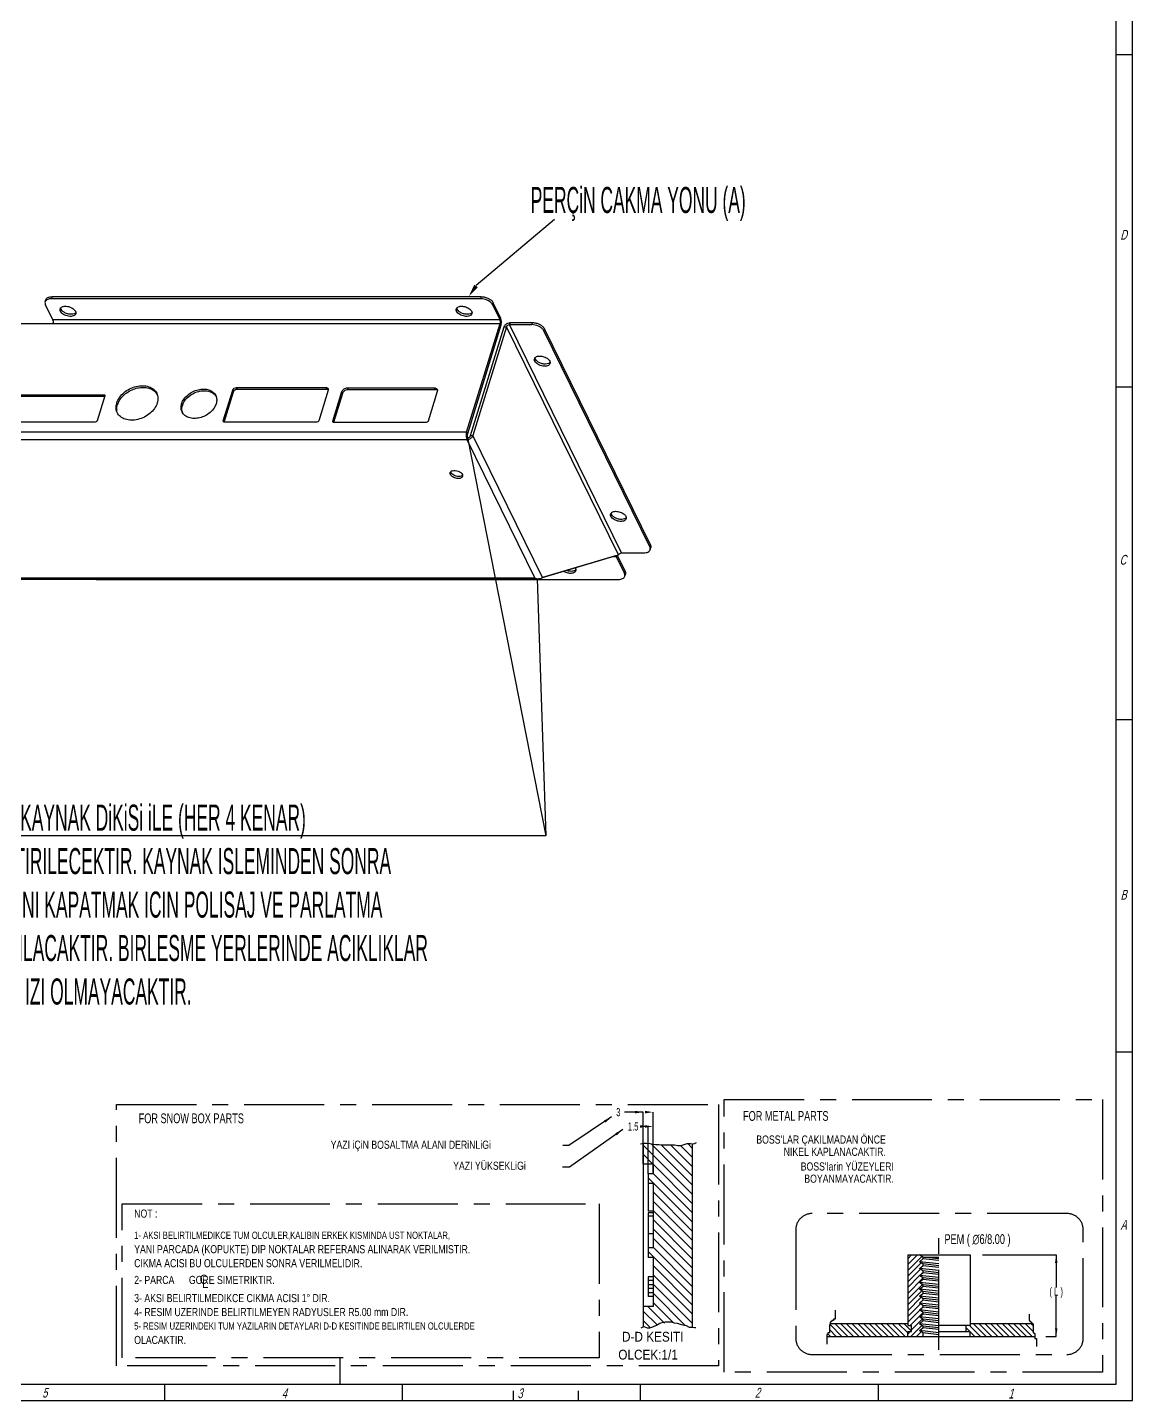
# Model space of a CAD drawing. Header units: millimetres. Extents: x 0 to 1155, y 0 to 831.
# Drawn here: x 815.9 to 1155, y 0 to 421.3 of the extents above; entities that cross this region are included whole.
import ezdxf

# ---------------------------------------------------------------- set-up
doc = ezdxf.new("R2010")
doc.units = ezdxf.units.MM
doc.header["$LTSCALE"] = 65.395
doc.linetypes.add('CENTER', pattern=[0.6, 0.375, -0.075, 0.075, -0.075])
doc.layers.get('0').update_dxf_attribs({"linetype": 'CONTINUOUS'})
doc.layers.add('DEFAULT_1', color=7, linetype='CENTER')
doc.styles.get("Standard").update_dxf_attribs({"font": 'txt', "width": 0.5})
doc.styles.add('TEXTSTYLE_2', font='txt', dxfattribs={"width": 0.7})
doc.styles.add('TEXTSTYLE_3', font='txt', dxfattribs={"width": 0.8})
doc.styles.add('TEXTSTYLE_5', font='txt', dxfattribs={"width": 0.9})
doc.dimstyles.new('DIMSTYLE_1', dxfattribs={"dimtxt": 2.5, "dimasz": 2.5, "dimexe": 0.8, "dimexo": 0.8, "dimgap": 0, "dimtad": 1, "dimdsep": 46, "dimtxsty": 'TEXTSTYLE_2', "dimblk": '_FILLED', "dimblk1": '_FILLED', "dimblk2": '_FILLED', "dimcen": 0.09, "dimadec": 0, "dimazin": 0, "dimtfac": 1, "dimtofl": 0, "dimtmove": 0, "dimatfit": 3, "dimldrblk": '_FILLED', "dimfxl": 0, "dimtolj": 1, "dimarcsym": 0})
doc.dimstyles.get("Standard").update_dxf_attribs({"dimtxt": 2.1, "dimasz": 2.5, "dimexe": 0.8, "dimexo": 0.8, "dimtad": 1, "dimdec": 3, "dimdsep": 46, "dimtxsty": 'Standard', "dimblk": '_FILLED', "dimblk1": '_FILLED', "dimblk2": '_FILLED', "dimcen": 0.09, "dimadec": 0, "dimazin": 0, "dimtol": 1, "dimtp": 0.001, "dimtm": 0.001, "dimtfac": 1, "dimtdec": 3, "dimtofl": 0, "dimtmove": 0, "dimatfit": 3, "dimldrblk": '_FILLED', "dimfxl": 0, "dimtolj": 1, "dimarcsym": 0})

# ---------------------------------------------------------------- blocks, each defined once
blk = doc.blocks.new('_FILLED')
at = {"color": 0, "linetype": 'ByBlock'}
blk.add_solid([(0, 0), (-1, 0.16), (-1, -0.16)], dxfattribs=at)
blk = doc.blocks.new('*D1')
at = {"color": 3, "linetype": 'Continuous'}
for p, q in [((1108.94, 44.69), (1131.58, 44.69)), ((1131.58, 44.69), (1131.58, 34.69)), ((1131.58, 19.69), (1131.58, 32.19)), ((1128.43, 19.69), (1131.58, 19.69))]:
    blk.add_line(p, q, dxfattribs=at)
at = {"color": 3, "linetype": 'Continuous', "xscale": 2.5, "yscale": 2.5, "zscale": 2.5}
for p, rotation in [((1131.58, 44.69), 90), ((1131.58, 19.69), 270)]:
    blk.add_blockref('_FILLED', p, dxfattribs=dict(at, rotation=rotation))
at = {"color": 3, "linetype": 'Continuous', "insert": (1131.58, 34.69), "char_height": 2.5, "width": 8.75, "attachment_point": 2, "line_spacing_factor": 0.9, "style": 'TEXTSTYLE_2'}
blk.add_mtext('( L )', dxfattribs=at)
blk = doc.blocks.new('*D2')
at = {"color": 4, "linetype": 'Continuous'}
for p, q in [((1006.34, 84.1), (1004.64, 84.1)), ((1006.34, 69.55), (1006.34, 84.1)), ((1007.84, 69.67), (1007.84, 84.1))]:
    blk.add_line(p, q, dxfattribs=at)
at = {"color": 4, "linetype": 'Continuous', "xscale": 2.5, "yscale": 2.5, "zscale": 2.5}
for p in [(1006.34, 84.1), (1007.84, 84.1)]:
    blk.add_blockref('_FILLED', p, dxfattribs=at)
at = {"color": 4, "linetype": 'Continuous', "insert": (1003.39, 85.35), "char_height": 2.5, "width": 5.25, "attachment_point": 3, "line_spacing_factor": 0.9, "style": 'TEXTSTYLE_2'}
blk.add_mtext('1.5', dxfattribs=at)
blk = doc.blocks.new('*D3')
at = {"color": 3, "linetype": 'Continuous'}
for p, q in [((1004.843113, 88.492084), (999.083757, 88.492084)), ((1004.843113, 72.667189), (1004.843113, 88.492084)), ((1007.841765, 72.667189), (1007.841765, 88.492084))]:
    blk.add_line(p, q, dxfattribs=at)
at = {"color": 3, "linetype": 'Continuous', "xscale": 2.5, "yscale": 2.5, "zscale": 2.5}
for p in [(1004.843113, 88.492084), (1007.841765, 88.492084)]:
    blk.add_blockref('_FILLED', p, dxfattribs=at)
at = {"color": 3, "linetype": 'Continuous', "insert": (997.833757, 89.742084), "char_height": 2.5, "width": 1.75, "attachment_point": 3, "line_spacing_factor": 0.9, "style": 'TEXTSTYLE_2'}
blk.add_mtext('3', dxfattribs=at)

msp = doc.modelspace()

# ---------------------------------------------------------------- linework, layer by layer
at = {"color": 7, "linetype": 'Continuous'}
for p, q in [((1155, 0), (1155, 831)), ((1150, 5), (1150, 826)), ((1150, 413), (1155, 413)), ((821.296, 337.096), (821.49, 337.723)), ((823.247, 338.076), (823.441, 338.702)), ((954.959, 338.076), (823.247, 338.076)), ((955.152, 338.702), (823.441, 338.702)), ((954.959, 338.076), (955.152, 338.702)), ((823.656, 331.611), (821.399, 336.211)), ((826.19, 334.848), (825.996, 334.222)), ((947.77, 334.848), (947.576, 334.222)), ((958.637, 336.211), (958.831, 336.837)), ((960.894, 331.611), (958.637, 336.211)), ((961.088, 332.237), (958.831, 336.837)), ((795.154, 330.487), (960.945, 330.487)), ((960.894, 331.611), (823.656, 331.611)), ((950.622, 297.083), (960.945, 330.487)), ((961.189, 329.99), (950.866, 296.585)), ((951.847, 296.088), (962.17, 329.492)), ((962.907, 329.492), (952.584, 296.088)), ((961.088, 332.237), (960.894, 331.611)), ((961.189, 329.99), (960.945, 330.487)), ((962.17, 329.492), (962.907, 329.492)), ((997.268, 259.472), (962.907, 329.492)), ((964.031, 330.746), (963.837, 330.119)), ((963.837, 330.119), (970.653, 330.119)), ((998.198, 260.098), (963.837, 330.119)), ((964.031, 330.746), (970.847, 330.746)), ((970.653, 330.119), (970.847, 330.746)), ((974.331, 328.254), (974.525, 328.881)), ((1007.056, 262.59), (974.525, 328.881)), ((1006.862, 261.963), (974.331, 328.254)), ((971.732, 319.557), (971.538, 318.93)), ((804.011, 308.635), (839.288, 308.636)), ((804.255, 308.138), (839.532, 308.139)), ((839.628, 308.244), (837.268, 300.607)), ((839.532, 308.139), (839.288, 308.636)), ((875.971, 300.608), (878.888, 310.047)), ((876.253, 300.234), (879.132, 309.55)), ((879.132, 309.55), (878.888, 310.047)), ((880.051, 310.83), (907.508, 310.831)), ((880.295, 310.333), (880.051, 310.83)), ((880.295, 310.333), (907.752, 310.333)), ((908.187, 310.047), (905.27, 300.608)), ((907.752, 310.333), (907.508, 310.831)), ((909.57, 300.53), (912.366, 309.577)), ((909.852, 300.156), (912.61, 309.08)), ((912.61, 309.08), (912.366, 309.577)), ((914.111, 310.752), (940.637, 310.753)), ((914.355, 310.255), (914.111, 310.752)), ((914.355, 310.255), (940.881, 310.256)), ((941.656, 309.578), (938.86, 300.531)), ((940.881, 310.256), (940.637, 310.753)), ((1150, 311), (1155, 311)), ((843.512, 305.593), (843.268, 306.09)), ((863.427, 305.359), (863.183, 305.856)), ((836.686, 300.215), (801.409, 300.215)), ((876.149, 300.244), (875.971, 300.608)), ((904.688, 300.217), (876.31, 300.216)), ((909.749, 300.167), (909.57, 300.53)), ((938.279, 300.139), (909.91, 300.138)), ((950.622, 297.083), (784.831, 297.083)), ((950.866, 296.585), (950.622, 297.083)), ((950.916, 295.461), (950.723, 294.835)), ((951.847, 296.088), (952.584, 296.088)), ((973.937, 252.575), (952.584, 296.088)), ((784.932, 294.835), (950.723, 294.835)), ((950.723, 294.835), (971.588, 252.317)), ((945.847, 284.77), (945.654, 284.143)), ((995.112, 271.914), (994.918, 271.287)), ((1006.862, 261.963), (1007.056, 262.59)), ((1006.965, 261.077), (1007.159, 261.704)), ((973.937, 252.575), (997.268, 259.472)), ((996.306, 259.151), (973.947, 252.542)), ((995.737, 258.983), (996.535, 258.983)), ((996.306, 259.151), (996.341, 259.156)), ((996.627, 259.282), (996.535, 258.983)), ((996.535, 258.983), (999.078, 253.8)), ((996.856, 259.35), (999.272, 254.427)), ((998.198, 260.098), (1005.014, 260.098)), ((999.078, 253.8), (999.272, 254.427)), ((999.181, 252.915), (999.375, 253.541)), ((971.588, 252.317), (805.797, 252.317)), ((971.975, 251.97), (806.184, 251.97)), ((836.966, 251.936), (997.23, 251.936)), ((971.975, 251.97), (972.046, 251.98)), ((972.036, 252.201), (972.046, 251.98)), ((972.661, 252.162), (972.046, 251.98)), ((1150, 209), (1155, 209)), ((1150, 107), (1155, 107)), ((1003.987, 78.738), (1004.916, 78.99)), ((1004.842, 78.813), (1004.842, 22.473)), ((1019.842, 63.325), (1004.908, 78.259)), ((1004.916, 78.99), (1005.846, 78.99)), ((1005.846, 78.99), (1006.95, 78.912)), ((1006.95, 78.912), (1007.802, 78.661)), ((1019.842, 66.154), (1007.275, 78.721)), ((1007.802, 78.661), (1008.731, 78.583)), ((1008.731, 78.583), (1009.661, 78.583)), ((1009.661, 78.583), (1010.59, 78.486)), ((1019.842, 68.982), (1010.321, 78.503)), ((1010.59, 78.486), (1013.553, 78.486)), ((1019.842, 71.811), (1013.282, 78.37)), ((1013.553, 78.486), (1014.405, 78.409)), ((1014.405, 78.409), (1015.431, 78.235)), ((1015.431, 78.235), (1016.438, 78.235)), ((1019.842, 74.639), (1016.238, 78.243)), ((1016.438, 78.235), (1017.368, 78.583)), ((1017.368, 78.583), (1018.297, 78.835)), ((1018.297, 78.835), (1019.324, 78.835)), ((1019.842, 77.468), (1018.481, 78.828)), ((1019.324, 78.835), (1020.253, 78.738)), ((1019.842, 78.813), (1019.842, 22.473)), ((1020.253, 78.738), (1021.105, 79.087)), ((1021.105, 79.087), (1021.105, 79.164)), ((1007.842, 72.551), (1004.842, 72.551)), ((1004.96, 72.551), (1004.843, 72.667)), ((1007.788, 72.551), (1004.875, 75.463)), ((1007.842, 72.551), (1007.842, 69.551)), ((1019.842, 60.497), (1007.842, 72.497)), ((1007.842, 69.551), (1006.342, 69.551)), ((1006.342, 69.551), (1006.342, 58.107)), ((1019.842, 54.84), (1006.342, 68.34)), ((1019.842, 57.669), (1007.842, 69.669)), ((1007.842, 66.551), (1006.342, 66.551)), ((1007.842, 66.551), (1007.842, 46.863)), ((1019.842, 52.012), (1007.842, 64.012)), ((1019.842, 49.183), (1007.842, 61.183)), ((1007.842, 58.107), (1006.342, 58.107)), ((1007.842, 57.558), (1006.342, 57.558)), ((1006.342, 57.558), (1006.342, 43.863)), ((1007.842, 56.603), (1006.342, 56.603)), ((1019.842, 46.355), (1007.842, 58.355)), ((1019.842, 43.526), (1007.842, 55.526)), ((1007.842, 51.2), (1006.342, 51.2)), ((1019.842, 40.698), (1007.842, 52.698)), ((1007.842, 46.863), (1006.342, 46.863)), ((1019.842, 37.87), (1007.842, 49.87)), ((1019.842, 35.041), (1007.842, 47.041)), ((1019.842, 32.213), (1006.342, 45.713)), ((1007.842, 43.863), (1006.342, 43.863)), ((1007.842, 43.863), (1007.842, 28.863)), ((1085.995, 44.687), (1105.195, 44.687)), ((1085.995, 44.687), (1085.995, 23.021)), ((1087.199, 44.687), (1085.995, 43.484)), ((1088.966, 44.687), (1085.995, 41.716)), ((1090.289, 44.242), (1085.995, 39.948)), ((1090.083, 42.269), (1085.995, 38.181)), ((1089.595, 42.605), (1090.627, 43.448)), ((1095.595, 41.971), (1089.595, 42.605)), ((1090.627, 41.895), (1089.595, 42.605)), ((1090.627, 44.01), (1089.643, 44.687)), ((1090.627, 44.01), (1095.595, 44.01)), ((1095.595, 43.448), (1090.627, 44.01)), ((1090.627, 44.01), (1090.627, 43.448)), ((1095.595, 42.924), (1090.627, 43.448)), ((1105.195, 44.687), (1105.195, 23.021)), ((1007.842, 37.932), (1006.342, 37.932)), ((1006.342, 37.932), (1006.342, 31.932)), ((1019.842, 29.384), (1007.842, 41.384)), ((1019.842, 26.556), (1007.842, 38.556)), ((1089.878, 40.295), (1085.995, 36.413)), ((1089.672, 38.322), (1085.995, 34.645)), ((1089.595, 40.49), (1090.627, 41.333)), ((1095.595, 39.856), (1089.595, 40.49)), ((1090.627, 39.78), (1089.595, 40.49)), ((1089.595, 38.375), (1090.627, 39.218)), ((1095.595, 37.741), (1089.595, 38.375)), ((1090.627, 37.665), (1089.595, 38.375)), ((1090.627, 39.277), (1090.308, 38.958)), ((1095.595, 41.333), (1090.627, 41.895)), ((1090.627, 41.895), (1090.627, 41.333)), ((1095.595, 40.809), (1090.627, 41.333)), ((1095.595, 39.218), (1090.627, 39.78)), ((1090.627, 39.78), (1090.627, 39.218)), ((1095.595, 38.694), (1090.627, 39.218)), ((1007.842, 36.807), (1006.342, 36.807)), ((1007.842, 35.495), (1006.342, 35.495)), ((1007.842, 34.37), (1006.342, 34.37)), ((1019.842, 23.727), (1007.842, 35.727)), ((1090.627, 37.509), (1085.995, 32.877)), ((1090.514, 35.628), (1085.995, 31.11)), ((1089.595, 36.26), (1090.627, 37.104)), ((1095.595, 35.626), (1089.595, 36.26)), ((1090.627, 35.55), (1089.595, 36.26)), ((1089.595, 34.145), (1090.627, 34.989)), ((1095.595, 33.511), (1089.595, 34.145)), ((1090.627, 33.435), (1089.595, 34.145)), ((1095.595, 37.104), (1090.627, 37.665)), ((1090.627, 37.665), (1090.627, 37.104)), ((1095.595, 36.579), (1090.627, 37.104)), ((1095.595, 34.989), (1090.627, 35.55)), ((1090.627, 35.55), (1090.627, 34.989)), ((1095.595, 34.464), (1090.627, 34.989)), ((1007.842, 33.057), (1006.342, 33.057)), ((1007.842, 31.932), (1006.342, 31.932)), ((1017.676, 23.064), (1007.842, 32.899)), ((1013.881, 24.031), (1007.842, 30.071)), ((1090.308, 33.654), (1085.995, 29.342)), ((1090.102, 31.681), (1085.995, 27.574)), ((1089.897, 29.708), (1085.995, 25.806)), ((1089.595, 32.03), (1090.627, 32.874)), ((1095.595, 31.396), (1089.595, 32.03)), ((1090.627, 31.32), (1089.595, 32.03)), ((1089.595, 29.915), (1090.627, 30.759)), ((1095.595, 29.281), (1089.595, 29.915)), ((1090.627, 29.205), (1089.595, 29.915)), ((1095.595, 32.874), (1090.627, 33.435)), ((1090.627, 33.435), (1090.627, 32.874)), ((1095.595, 32.349), (1090.627, 32.874)), ((1095.595, 30.759), (1090.627, 31.32)), ((1090.627, 31.32), (1090.627, 30.759)), ((1095.595, 30.234), (1090.627, 30.759)), ((1007.842, 28.863), (1004.842, 28.863)), ((1009.076, 23.18), (1004.842, 27.414)), ((1011.386, 23.698), (1006.221, 28.863)), ((1089.691, 27.734), (1085.995, 24.038)), ((1090.627, 26.902), (1086.746, 23.021)), ((1089.595, 27.8), (1090.627, 28.644)), ((1095.595, 27.166), (1089.595, 27.8)), ((1090.627, 27.09), (1089.595, 27.8)), ((1089.595, 25.685), (1090.627, 26.529)), ((1095.595, 25.051), (1089.595, 25.685)), ((1090.627, 24.975), (1089.595, 25.685)), ((1090.627, 28.67), (1090.483, 28.526)), ((1095.595, 28.644), (1090.627, 29.205)), ((1090.627, 29.205), (1090.627, 28.644)), ((1095.595, 28.119), (1090.627, 28.644)), ((1095.595, 26.529), (1090.627, 27.09)), ((1090.627, 27.09), (1090.627, 26.529)), ((1095.595, 26.004), (1090.627, 26.529)), ((1004.161, 22.29), (1004.994, 22.716)), ((1006.883, 22.544), (1004.842, 24.585)), ((1004.994, 22.716), (1006.02, 22.29)), ((1006.02, 22.29), (1006.872, 22.29)), ((1006.872, 22.29), (1007.802, 22.619)), ((1007.802, 22.619), (1008.905, 23.142)), ((1008.905, 23.142), (1009.912, 23.723)), ((1009.912, 23.723), (1010.687, 23.994)), ((1010.687, 23.994), (1011.616, 24.149)), ((1011.616, 24.149), (1013.398, 24.149)), ((1013.398, 24.149), (1014.328, 23.819)), ((1014.328, 23.819), (1015.257, 23.723)), ((1015.257, 23.723), (1016.187, 23.471)), ((1016.187, 23.471), (1017.039, 23.219)), ((1017.039, 23.219), (1017.968, 23.045)), ((1017.968, 23.045), (1018.898, 22.541)), ((1018.898, 22.541), (1019.75, 22.464)), ((1019.75, 22.464), (1020.602, 22.367)), ((1020.602, 22.367), (1021.008, 22.367)), ((1064.056, 19.687), (1061.962, 21.782)), ((1062.21, 23.687), (1085.995, 23.687)), ((1065.824, 19.687), (1062.21, 23.302)), ((1067.592, 19.687), (1063.592, 23.687)), ((1069.36, 19.687), (1065.36, 23.687)), ((1071.127, 19.687), (1067.127, 23.687)), ((1072.895, 19.687), (1068.895, 23.687)), ((1074.663, 19.687), (1070.663, 23.687)), ((1076.431, 19.687), (1072.431, 23.687)), ((1078.198, 19.687), (1074.198, 23.687)), ((1079.966, 19.687), (1075.966, 23.687)), ((1081.734, 19.687), (1077.734, 23.687)), ((1083.502, 19.687), (1079.502, 23.687)), ((1085.269, 19.687), (1081.269, 23.687)), ((1085.995, 20.729), (1083.037, 23.687)), ((1087.215, 21.277), (1084.805, 23.687)), ((1085.995, 23.021), (1087.215, 23.021)), ((1085.995, 21.213), (1087.215, 21.213)), ((1085.995, 19.687), (1085.995, 21.213)), ((1086.705, 21.213), (1085.995, 20.503)), ((1090.327, 23.067), (1086.947, 19.687)), ((1090.532, 25.04), (1087.215, 21.723)), ((1087.215, 21.213), (1087.215, 23.021)), ((1090.121, 21.093), (1088.715, 19.687)), ((1089.595, 23.57), (1090.627, 24.414)), ((1095.595, 22.937), (1089.595, 23.57)), ((1090.627, 22.86), (1089.595, 23.57)), ((1089.595, 21.455), (1090.627, 22.299)), ((1095.595, 20.822), (1089.595, 21.455)), ((1090.627, 20.745), (1089.595, 21.455)), ((1095.595, 24.414), (1090.627, 24.975)), ((1090.627, 24.975), (1090.627, 24.414)), ((1095.595, 23.889), (1090.627, 24.414)), ((1095.595, 22.299), (1090.627, 22.86)), ((1090.627, 22.86), (1090.627, 22.299)), ((1095.595, 21.774), (1090.627, 22.299)), ((1105.195, 23.021), (1095.595, 23.021)), ((1095.595, 21.213), (1105.195, 21.213)), ((1103.975, 21.213), (1103.975, 23.021)), ((1103.975, 22.279), (1105.041, 21.213)), ((1105, 23.021), (1108.335, 19.687)), ((1105.195, 23.687), (1124.267, 23.687)), ((1105.195, 19.687), (1105.195, 21.213)), ((1106.103, 23.687), (1110.103, 19.687)), ((1107.87, 23.687), (1111.87, 19.687)), ((1109.638, 23.687), (1113.638, 19.687)), ((1111.406, 23.687), (1115.406, 19.687)), ((1113.174, 23.687), (1117.174, 19.687)), ((1114.941, 23.687), (1118.941, 19.687)), ((1116.709, 23.687), (1120.709, 19.687)), ((1118.477, 23.687), (1122.477, 19.687)), ((1120.245, 23.687), (1124.245, 19.687)), ((1122.012, 23.687), (1124.514, 21.185)), ((1123.78, 23.687), (1124.514, 22.953)), ((1061.219, 19.687), (1125.01, 19.687)), ((1062.288, 19.687), (1061.466, 20.509)), ((1090.627, 19.831), (1090.483, 19.687)), ((1095.595, 20.184), (1090.627, 20.745)), ((1090.627, 20.745), (1090.627, 19.687)), ((1105.195, 21.059), (1106.567, 19.687)), ((911.721, 12.961), (911.721, 5)), ((20, 5), (1150, 5)), ((858, 0), (858, 5)), ((931, 0), (931, 5)), ((1004, 0), (1004, 5)), ((1077, 0), (1077, 5)), ((0, 0), (1155, 0)), ((965, 0), (965, 3)), ((985, 0), (985, 3))]:
    msp.add_line(p, q, dxfattribs=at)
at = {"color": 1}
msp.add_line((977.625, 362.434), (953.531, 342.09), dxfattribs=at)
at = {"color": 1, "linetype": 'ByBlock', "lineweight": -2}
for p, q in [((950.916, 295.461), (975.001, 173.252)), ((972.301, 252.164), (975.001, 173.252)), ((974.641, 173.252), (783.308, 173.252)), ((975.001, 173.252), (974.641, 173.252))]:
    msp.add_line(p, q, dxfattribs=at)
at = {"color": 3, "linetype": 'Continuous'}
for p, q in [((1063.696, 27.725), (1063.696, 25.003)), ((1123.276, 26.488), (1123.276, 24.508)), ((1062.21, 23.271), (1061.962, 23.271)), ((1061.962, 23.271), (1061.962, 20.797)), ((1062.457, 24.014), (1062.21, 24.014)), ((1062.21, 24.014), (1062.21, 23.271)), ((1062.705, 24.261), (1062.457, 24.261)), ((1062.457, 24.261), (1062.457, 24.014)), ((1063.2, 24.508), (1062.705, 24.508)), ((1062.705, 24.508), (1062.705, 24.261)), ((1063.696, 25.003), (1063.2, 25.003)), ((1063.2, 25.003), (1063.2, 24.508)), ((1123.276, 24.508), (1123.523, 24.508)), ((1123.523, 24.508), (1123.523, 24.261)), ((1123.523, 24.261), (1123.771, 24.261)), ((1123.771, 24.261), (1123.771, 24.014)), ((1123.771, 24.014), (1124.019, 24.014)), ((1124.019, 24.014), (1124.019, 23.766)), ((1124.019, 23.766), (1124.267, 23.766)), ((1124.267, 23.766), (1124.267, 23.519)), ((1124.267, 23.519), (1124.514, 23.519)), ((1124.514, 23.519), (1124.514, 20.797)), ((1061.466, 20.302), (1061.219, 20.302)), ((1061.219, 20.302), (1061.219, 17.334)), ((1061.962, 20.797), (1061.466, 20.797)), ((1061.466, 20.797), (1061.466, 20.302)), ((1124.514, 20.797), (1124.762, 20.797)), ((1124.762, 20.797), (1124.762, 20.55)), ((1124.762, 20.55), (1125.01, 20.55)), ((1125.01, 20.55), (1125.01, 19.065)), ((1125.258, 19.56), (1125.01, 19.56)), ((1125.01, 19.065), (1125.505, 19.065)), ((1125.505, 19.065), (1125.505, 16.591))]:
    msp.add_line(p, q, dxfattribs=at)
at = {"color": 7, "linetype": 'Continuous'}
for centre, radius, start, end in [((826.695, 334.717), 0.821, 162.82811, 164.94654), ((826.709, 334.712), 0.836, 149.59348, 162.75658), ((829.951, 334.453), 0.999, 315.22751, 320.41381), ((829.902, 333.726), 0.822, 342.82838, 345.19378), ((948.275, 334.717), 0.821, 162.82811, 164.94654), ((948.289, 334.712), 0.836, 149.59348, 162.75658), ((951.531, 334.453), 0.999, 315.22751, 320.41381), ((951.482, 333.726), 0.822, 342.82838, 345.19378), ((822.999, 331.289), 0.732, 23.63002, 26.1096), ((972.237, 319.426), 0.821, 162.82811, 164.94654), ((972.251, 319.42), 0.836, 149.59348, 162.75658), ((975.493, 319.161), 0.999, 315.22751, 320.41381), ((975.445, 318.434), 0.822, 342.82838, 345.19378), ((839.533, 307.63), 0.509, 83.04892, 90.0461), ((852.56, 306.973), 3.601, 30.71483, 40.93432), ((907.69, 310.255), 0.527, 26.1741, 36.75253), ((847.724, 304.688), 4.671, 167.85056, 171.29627), ((847.988, 304.629), 4.941, 162.80173, 167.83525), ((848.582, 304.024), 5.307, 158.78913, 162.80063), ((848.962, 303.877), 5.715, 155.03074, 158.7927), ((866.954, 304.665), 3.954, 168.75388, 171.30254), ((867.181, 304.618), 4.185, 162.79172, 168.7212), ((866.33, 304.173), 3.081, 190.05814, 200.56251), ((867.774, 304.012), 4.552, 158.10339, 162.79079), ((868.097, 303.884), 4.898, 155.03772, 158.1235), ((876.221, 300.505), 0.266, 206.21949, 220.93074), ((909.82, 300.427), 0.266, 206.21949, 220.93074), ((946.213, 284.539), 0.658, 159.95412, 162.81486), ((995.617, 271.783), 0.821, 162.82811, 164.94654), ((995.631, 271.777), 0.836, 149.59348, 162.75658), ((998.873, 271.518), 0.999, 315.22751, 320.41381), ((998.824, 270.792), 0.822, 342.82838, 345.19378), ((1006.217, 261.995), 0.986, 342.82875, 345.19492), ((983.389, 255.586), 0.999, 315.22751, 320.41381), ((983.34, 254.859), 0.822, 342.82838, 345.19378), ((998.433, 253.832), 0.986, 342.82875, 345.19492), ((972.552, 255.089), 2.937, 260.43314, 269.75426)]:
    msp.add_arc(centre, radius, start, end, dxfattribs=at)
for points, knots in [([(821.296, 337.096), (821.254, 336.959), (821.231, 336.647), (821.329, 336.354), (821.399, 336.211)], [0, 0, 0, 0, 0.4742451, 1, 1, 1, 1]), ([(822.092, 337.872), (821.904, 337.795), (821.567, 337.598), (821.348, 337.265), (821.296, 337.096)], [0, 0, 0, 0, 0.5356994, 1, 1, 1, 1]), ([(821.49, 337.723), (821.536, 337.873), (821.716, 338.168), (822.169, 338.478), (822.764, 338.665), (823.206, 338.702), (823.441, 338.702)], [0, 0, 0, 0, 0.2022141, 0.4300105, 0.6962478, 1, 1, 1, 1]), ([(823.247, 338.076), (823.141, 338.076), (822.75, 338.06), (822.357, 337.982), (822.092, 337.872)], [0, 0, 0, 0, 0.2703604, 1, 1, 1, 1]), ([(958.451, 336.515), (958.277, 336.75), (957.814, 337.186), (956.672, 337.835), (955.643, 338.076), (954.959, 338.076)], [0, 0, 0, 0, 0.2232042, 0.4774586, 1, 1, 1, 1]), ([(955.152, 338.702), (955.531, 338.702), (956.3, 338.599), (957.368, 338.207), (958.257, 337.629), (958.697, 337.109), (958.831, 336.837)], [0, 0, 0, 0, 0.2647366, 0.5366441, 0.7885204, 1, 1, 1, 1]), ([(825.904, 334.468), (825.894, 334.507), (825.864, 334.659), (825.872, 334.82), (825.902, 334.931)], [0, 0, 0, 0, 0.2622051, 1, 1, 1, 1]), ([(830.687, 333.483), (830.64, 333.329), (830.425, 333.025), (829.896, 332.756), (829.221, 332.643), (828.187, 332.711), (826.992, 333.132), (826.194, 333.818), (825.996, 334.222)], [0, 0, 0, 0, 0.0882444, 0.1922082, 0.3170032, 0.4586842, 0.7539679, 1, 1, 1, 1]), ([(826.131, 335.32), (826.38, 335.571), (827.213, 335.85), (828.51, 335.72), (829.755, 335.204), (830.427, 334.576), (830.601, 334.222)], [0, 0, 0, 0, 0.2095892, 0.4819418, 0.7655423, 1, 1, 1, 1]), ([(830.217, 333.464), (829.943, 333.35), (829.293, 333.249), (828.296, 333.375), (827.329, 333.739), (826.763, 334.136), (826.538, 334.368)], [0, 0, 0, 0, 0.2243232, 0.4858091, 0.7551807, 1, 1, 1, 1]), ([(830.66, 333.749), (830.631, 333.72), (830.499, 333.602), (830.342, 333.515), (830.217, 333.464)], [0, 0, 0, 0, 0.2342293, 1, 1, 1, 1]), ([(830.601, 334.222), (830.63, 334.163), (830.722, 333.941), (830.741, 333.685), (830.697, 333.516)], [0, 0, 0, 0, 0.2728866, 1, 1, 1, 1]), ([(947.484, 334.468), (947.475, 334.507), (947.444, 334.659), (947.452, 334.82), (947.482, 334.931)], [0, 0, 0, 0, 0.2622051, 1, 1, 1, 1]), ([(952.267, 333.483), (952.22, 333.329), (952.005, 333.025), (951.476, 332.756), (950.801, 332.643), (949.768, 332.711), (948.572, 333.132), (947.774, 333.818), (947.576, 334.222)], [0, 0, 0, 0, 0.0882444, 0.1922082, 0.3170032, 0.4586842, 0.7539679, 1, 1, 1, 1]), ([(947.711, 335.32), (947.96, 335.571), (948.793, 335.85), (950.09, 335.72), (951.335, 335.204), (952.007, 334.576), (952.181, 334.222)], [0, 0, 0, 0, 0.2095892, 0.4819418, 0.7655423, 1, 1, 1, 1]), ([(951.797, 333.464), (951.524, 333.35), (950.873, 333.249), (949.876, 333.375), (948.909, 333.739), (948.343, 334.136), (948.118, 334.368)], [0, 0, 0, 0, 0.2243232, 0.4858091, 0.7551807, 1, 1, 1, 1]), ([(952.24, 333.749), (952.211, 333.72), (952.079, 333.602), (951.922, 333.515), (951.797, 333.464)], [0, 0, 0, 0, 0.2342293, 1, 1, 1, 1]), ([(952.181, 334.222), (952.21, 334.163), (952.302, 333.941), (952.321, 333.685), (952.277, 333.516)], [0, 0, 0, 0, 0.2728866, 1, 1, 1, 1]), ([(958.637, 336.211), (958.624, 336.236), (958.569, 336.342), (958.504, 336.442), (958.451, 336.515)], [0, 0, 0, 0, 0.2407251, 1, 1, 1, 1]), ([(823.752, 331.278), (823.748, 331.307), (823.729, 331.41), (823.7, 331.512), (823.67, 331.582)], [0, 0, 0, 0, 0.2729867, 1, 1, 1, 1]), ([(823.752, 331.278), (823.763, 331.211), (823.787, 330.947), (823.765, 330.676), (823.707, 330.487)], [0, 0, 0, 0, 0.2556049, 1, 1, 1, 1]), ([(960.945, 330.487), (961.003, 330.676), (961.033, 331.06), (960.975, 331.447), (960.894, 331.611)], [0, 0, 0, 0, 0.5196597, 1, 1, 1, 1]), ([(961.177, 332.015), (961.171, 332.035), (961.145, 332.11), (961.114, 332.185), (961.088, 332.237)], [0, 0, 0, 0, 0.2646393, 1, 1, 1, 1]), ([(961.256, 330.259), (961.315, 330.556), (961.35, 331.15), (961.267, 331.742), (961.177, 332.015)], [0, 0, 0, 0, 0.51449, 1, 1, 1, 1]), ([(962.17, 329.492), (962.179, 329.524), (962.225, 329.653), (962.291, 329.774), (962.349, 329.861)], [0, 0, 0, 0, 0.2404264, 1, 1, 1, 1]), ([(962.349, 329.861), (962.437, 329.993), (962.873, 330.476), (963.543, 330.746), (964.031, 330.746)], [0, 0, 0, 0, 0.2455811, 1, 1, 1, 1]), ([(962.907, 329.492), (962.962, 329.673), (963.243, 329.99), (963.635, 330.119), (963.837, 330.119)], [0, 0, 0, 0, 0.4830182, 1, 1, 1, 1]), ([(974.145, 328.558), (973.972, 328.794), (973.508, 329.23), (972.366, 329.879), (971.337, 330.119), (970.653, 330.119)], [0, 0, 0, 0, 0.2232042, 0.4774586, 1, 1, 1, 1]), ([(970.847, 330.746), (971.225, 330.746), (971.995, 330.642), (973.062, 330.25), (973.951, 329.672), (974.392, 329.152), (974.525, 328.881)], [0, 0, 0, 0, 0.2647366, 0.5366441, 0.7885204, 1, 1, 1, 1]), ([(974.331, 328.254), (974.319, 328.28), (974.263, 328.385), (974.198, 328.486), (974.145, 328.558)], [0, 0, 0, 0, 0.2407251, 1, 1, 1, 1]), ([(971.674, 320.029), (971.922, 320.28), (972.756, 320.559), (974.053, 320.428), (975.298, 319.912), (975.97, 319.285), (976.144, 318.93)], [0, 0, 0, 0, 0.2095892, 0.4819418, 0.7655423, 1, 1, 1, 1]), ([(971.447, 319.176), (971.437, 319.215), (971.407, 319.368), (971.414, 319.528), (971.444, 319.639)], [0, 0, 0, 0, 0.2622051, 1, 1, 1, 1]), ([(976.23, 318.192), (976.182, 318.038), (975.968, 317.733), (975.438, 317.464), (974.763, 317.351), (973.73, 317.419), (972.535, 317.84), (971.737, 318.526), (971.538, 318.93)], [0, 0, 0, 0, 0.0882444, 0.1922082, 0.3170032, 0.4586842, 0.7539679, 1, 1, 1, 1]), ([(975.759, 318.172), (975.486, 318.059), (974.835, 317.957), (973.838, 318.083), (972.872, 318.448), (972.306, 318.845), (972.08, 319.076)], [0, 0, 0, 0, 0.2243232, 0.4858091, 0.7551807, 1, 1, 1, 1]), ([(976.202, 318.458), (976.173, 318.429), (976.041, 318.311), (975.884, 318.224), (975.759, 318.172)], [0, 0, 0, 0, 0.2342293, 1, 1, 1, 1]), ([(976.144, 318.93), (976.173, 318.871), (976.264, 318.65), (976.283, 318.393), (976.239, 318.224)], [0, 0, 0, 0, 0.2728866, 1, 1, 1, 1]), ([(839.288, 308.636), (839.357, 308.636), (839.489, 308.613), (839.59, 308.518), (839.616, 308.465)], [0, 0, 0, 0, 0.5364887, 1, 1, 1, 1]), ([(839.616, 308.465), (839.64, 308.416), (839.65, 308.336), (839.633, 308.263), (839.628, 308.244)], [0, 0, 0, 0, 0.7338588, 1, 1, 1, 1]), ([(843.268, 306.09), (843.645, 307.309), (844.93, 308.995), (847.186, 310.474), (849.168, 311.216), (851.183, 311.466), (853.054, 311.193), (854.606, 310.4), (855.316, 309.531), (855.545, 309.064)], [0, 0, 0, 0, 0.2513369, 0.3906677, 0.5304062, 0.6640666, 0.7868529, 0.8975429, 1, 1, 1, 1]), ([(843.781, 306.289), (844.265, 307.33), (845.894, 309.204), (848.635, 310.557), (851.016, 310.939), (852.701, 310.823), (854.178, 310.308), (854.972, 309.688), (855.281, 309.332)], [0, 0, 0, 0, 0.2536036, 0.526509, 0.6589487, 0.7827114, 0.8959712, 1, 1, 1, 1]), ([(855.545, 309.064), (855.76, 308.626), (856.011, 307.613), (855.857, 306.59), (855.702, 306.09)], [0, 0, 0, 0, 0.482563, 1, 1, 1, 1]), ([(863.183, 305.856), (863.503, 306.894), (864.599, 308.33), (866.52, 309.59), (868.208, 310.222), (869.925, 310.435), (871.519, 310.203), (872.841, 309.527), (873.445, 308.787), (873.64, 308.389)], [0, 0, 0, 0, 0.2513369, 0.3906677, 0.5304062, 0.6640666, 0.7868529, 0.8975429, 1, 1, 1, 1]), ([(863.656, 305.951), (864.043, 306.783), (865.319, 308.299), (867.476, 309.457), (869.384, 309.869), (871.143, 309.888), (872.425, 309.444), (873.051, 308.932)], [0, 0, 0, 0, 0.2504211, 0.5208171, 0.653679, 0.77936, 1, 1, 1, 1]), ([(873.051, 308.932), (873.122, 308.874), (873.39, 308.636), (873.619, 308.353), (873.757, 308.125)], [0, 0, 0, 0, 0.2548117, 1, 1, 1, 1]), ([(873.64, 308.389), (873.824, 308.016), (874.038, 307.153), (873.906, 306.282), (873.775, 305.856)], [0, 0, 0, 0, 0.482563, 1, 1, 1, 1]), ([(878.888, 310.047), (878.957, 310.272), (879.308, 310.669), (879.798, 310.83), (880.051, 310.83)], [0, 0, 0, 0, 0.4830182, 1, 1, 1, 1]), ([(879.132, 309.55), (879.144, 309.589), (879.209, 309.752), (879.322, 309.894), (879.421, 309.985)], [0, 0, 0, 0, 0.2341743, 1, 1, 1, 1]), ([(879.421, 309.985), (879.598, 310.147), (879.901, 310.299), (880.217, 310.333), (880.295, 310.333)], [0, 0, 0, 0, 0.7562974, 1, 1, 1, 1]), ([(907.508, 310.831), (907.628, 310.831), (907.857, 310.794), (908.05, 310.655), (908.113, 310.571)], [0, 0, 0, 0, 0.5331789, 1, 1, 1, 1]), ([(907.752, 310.333), (907.781, 310.333), (907.895, 310.329), (908.008, 310.305), (908.086, 310.274)], [0, 0, 0, 0, 0.260953, 1, 1, 1, 1]), ([(908.163, 310.488), (908.179, 310.456), (908.231, 310.315), (908.22, 310.155), (908.187, 310.047)], [0, 0, 0, 0, 0.241165, 1, 1, 1, 1]), ([(912.366, 309.577), (912.47, 309.916), (912.996, 310.511), (913.732, 310.752), (914.111, 310.752)], [0, 0, 0, 0, 0.4830204, 1, 1, 1, 1]), ([(912.61, 309.08), (912.624, 309.127), (912.699, 309.321), (912.819, 309.496), (912.925, 309.614)], [0, 0, 0, 0, 0.2367416, 1, 1, 1, 1]), ([(912.925, 309.614), (913.194, 309.91), (913.696, 310.192), (914.224, 310.255), (914.355, 310.255)], [0, 0, 0, 0, 0.7541889, 1, 1, 1, 1]), ([(940.637, 310.753), (940.708, 310.753), (940.968, 310.736), (941.229, 310.644), (941.38, 310.529)], [0, 0, 0, 0, 0.2705111, 1, 1, 1, 1]), ([(941.095, 310.241), (941.129, 310.236), (941.257, 310.213), (941.383, 310.171), (941.469, 310.128)], [0, 0, 0, 0, 0.260212, 1, 1, 1, 1]), ([(941.621, 310.239), (941.645, 310.19), (941.723, 309.979), (941.706, 309.74), (941.656, 309.578)], [0, 0, 0, 0, 0.2410812, 1, 1, 1, 1]), ([(843.426, 303.117), (843.258, 303.457), (843.03, 304.214), (843.047, 305.002), (843.107, 305.394)], [0, 0, 0, 0, 0.4885559, 1, 1, 1, 1]), ([(843.36, 303.57), (843.331, 303.731), (843.256, 304.408), (843.36, 305.1), (843.512, 305.593)], [0, 0, 0, 0, 0.240948, 1, 1, 1, 1]), ([(855.702, 306.09), (855.326, 304.872), (854.04, 303.186), (851.784, 301.707), (849.802, 300.964), (847.787, 300.715), (845.916, 300.988), (844.364, 301.78), (843.655, 302.65), (843.426, 303.117)], [0, 0, 0, 0, 0.2513369, 0.3906677, 0.5304062, 0.6640666, 0.7868529, 0.8975429, 1, 1, 1, 1]), ([(863.317, 303.323), (863.174, 303.612), (862.98, 304.258), (862.994, 304.929), (863.046, 305.263)], [0, 0, 0, 0, 0.4885559, 1, 1, 1, 1]), ([(863.297, 303.635), (863.273, 303.772), (863.208, 304.349), (863.297, 304.938), (863.427, 305.359)], [0, 0, 0, 0, 0.240948, 1, 1, 1, 1]), ([(873.775, 305.856), (873.454, 304.818), (872.359, 303.382), (870.437, 302.122), (868.749, 301.489), (867.032, 301.277), (865.438, 301.509), (864.116, 302.184), (863.512, 302.925), (863.317, 303.323)], [0, 0, 0, 0, 0.2513369, 0.3906677, 0.5304062, 0.6640666, 0.7868529, 0.8975429, 1, 1, 1, 1]), ([(837.268, 300.607), (837.251, 300.553), (837.129, 300.338), (836.871, 300.215), (836.686, 300.215)], [0, 0, 0, 0, 0.234879, 1, 1, 1, 1]), ([(875.983, 300.387), (875.958, 300.437), (875.948, 300.516), (875.965, 300.589), (875.971, 300.608)], [0, 0, 0, 0, 0.7338588, 1, 1, 1, 1]), ([(876.31, 300.216), (876.281, 300.216), (876.176, 300.224), (876.07, 300.273), (876.02, 300.331)], [0, 0, 0, 0, 0.2764302, 1, 1, 1, 1]), ([(905.27, 300.608), (905.253, 300.554), (905.132, 300.34), (904.874, 300.217), (904.688, 300.217)], [0, 0, 0, 0, 0.234879, 1, 1, 1, 1]), ([(909.582, 300.31), (909.558, 300.359), (909.548, 300.438), (909.564, 300.511), (909.57, 300.53)], [0, 0, 0, 0, 0.7338588, 1, 1, 1, 1]), ([(909.91, 300.138), (909.88, 300.138), (909.776, 300.146), (909.67, 300.195), (909.62, 300.253)], [0, 0, 0, 0, 0.2764302, 1, 1, 1, 1]), ([(938.86, 300.531), (938.843, 300.476), (938.722, 300.262), (938.464, 300.139), (938.279, 300.139)], [0, 0, 0, 0, 0.234879, 1, 1, 1, 1]), ([(950.554, 296.81), (950.486, 296.461), (950.461, 295.789), (950.585, 295.115), (950.723, 294.835)], [0, 0, 0, 0, 0.5322492, 1, 1, 1, 1]), ([(950.723, 294.835), (951.211, 294.835), (951.881, 295.104), (952.316, 295.588), (952.405, 295.72)], [0, 0, 0, 0, 0.7544149, 1, 1, 1, 1]), ([(950.866, 296.585), (950.808, 296.397), (950.778, 296.012), (950.836, 295.625), (950.916, 295.461)], [0, 0, 0, 0, 0.5196597, 1, 1, 1, 1]), ([(950.916, 295.461), (951.119, 295.461), (951.511, 295.59), (951.791, 295.908), (951.847, 296.088)], [0, 0, 0, 0, 0.5169818, 1, 1, 1, 1]), ([(952.405, 295.72), (952.424, 295.749), (952.497, 295.865), (952.554, 295.991), (952.584, 296.088)], [0, 0, 0, 0, 0.2598838, 1, 1, 1, 1]), ([(945.575, 284.362), (945.568, 284.394), (945.547, 284.517), (945.558, 284.645), (945.585, 284.733)], [0, 0, 0, 0, 0.2614796, 1, 1, 1, 1]), ([(945.595, 284.765), (945.613, 284.812), (945.711, 285.007), (945.896, 285.147), (946.046, 285.22)], [0, 0, 0, 0, 0.2322948, 1, 1, 1, 1]), ([(949.407, 283.552), (949.368, 283.429), (949.197, 283.185), (948.774, 282.97), (948.233, 282.88), (947.407, 282.934), (946.451, 283.271), (945.812, 283.82), (945.654, 284.143)], [0, 0, 0, 0, 0.0882367, 0.1921987, 0.3169926, 0.4586726, 0.7539557, 1, 1, 1, 1]), ([(948.893, 283.601), (948.675, 283.541), (948.187, 283.499), (947.226, 283.654), (946.52, 284.002), (946.167, 284.344)], [0, 0, 0, 0, 0.2325735, 0.4943918, 1, 1, 1, 1]), ([(946.292, 285.311), (946.563, 285.387), (947.172, 285.414), (948.056, 285.203), (948.831, 284.788), (949.227, 284.369), (949.338, 284.143)], [0, 0, 0, 0, 0.2436615, 0.5175801, 0.7814141, 1, 1, 1, 1]), ([(949.425, 283.893), (949.406, 283.873), (949.32, 283.794), (949.219, 283.732), (949.139, 283.693)], [0, 0, 0, 0, 0.2369011, 1, 1, 1, 1]), ([(949.338, 284.143), (949.355, 284.108), (949.413, 283.974), (949.441, 283.825), (949.435, 283.718)], [0, 0, 0, 0, 0.2675441, 1, 1, 1, 1]), ([(994.826, 271.533), (994.816, 271.573), (994.786, 271.725), (994.794, 271.886), (994.824, 271.996)], [0, 0, 0, 0, 0.2622051, 1, 1, 1, 1]), ([(999.609, 270.549), (999.562, 270.395), (999.347, 270.09), (998.818, 269.821), (998.143, 269.709), (997.11, 269.776), (995.914, 270.197), (995.116, 270.883), (994.918, 271.287)], [0, 0, 0, 0, 0.0882444, 0.1922082, 0.3170032, 0.4586842, 0.7539679, 1, 1, 1, 1]), ([(995.053, 272.386), (995.302, 272.637), (996.135, 272.916), (997.432, 272.785), (998.677, 272.269), (999.349, 271.642), (999.523, 271.287)], [0, 0, 0, 0, 0.2095892, 0.4819418, 0.7655423, 1, 1, 1, 1]), ([(999.139, 270.529), (998.865, 270.416), (998.215, 270.314), (997.218, 270.44), (996.251, 270.805), (995.685, 271.202), (995.46, 271.434)], [0, 0, 0, 0, 0.2243232, 0.4858091, 0.7551807, 1, 1, 1, 1]), ([(999.582, 270.815), (999.553, 270.786), (999.421, 270.668), (999.264, 270.581), (999.139, 270.529)], [0, 0, 0, 0, 0.2342293, 1, 1, 1, 1]), ([(999.523, 271.287), (999.552, 271.228), (999.644, 271.007), (999.663, 270.75), (999.619, 270.582)], [0, 0, 0, 0, 0.2728866, 1, 1, 1, 1]), ([(1006.965, 261.077), (1006.979, 261.123), (1007.024, 261.317), (1007.009, 261.522), (1006.972, 261.668)], [0, 0, 0, 0, 0.2426441, 1, 1, 1, 1]), ([(1007.166, 262.294), (1007.178, 262.247), (1007.213, 262.066), (1007.205, 261.875), (1007.17, 261.743)], [0, 0, 0, 0, 0.2621441, 1, 1, 1, 1]), ([(996.341, 259.156), (996.355, 259.156), (996.423, 259.144), (996.472, 259.087), (996.501, 259.043)], [0, 0, 0, 0, 0.2111478, 1, 1, 1, 1]), ([(997.268, 259.472), (997.323, 259.652), (997.604, 259.97), (997.996, 260.098), (998.198, 260.098)], [0, 0, 0, 0, 0.4830182, 1, 1, 1, 1]), ([(1005.014, 260.098), (1005.249, 260.098), (1005.691, 260.136), (1006.286, 260.322), (1006.739, 260.633), (1006.919, 260.928), (1006.965, 261.077)], [0, 0, 0, 0, 0.3037522, 0.5699895, 0.7977859, 1, 1, 1, 1]), ([(984.125, 254.616), (984.089, 254.5), (983.955, 254.271), (983.617, 254.02), (983.172, 253.857), (982.438, 253.761), (981.442, 253.892), (980.684, 254.212), (980.338, 254.431)], [0, 0, 0, 0, 0.0866751, 0.1831276, 0.2946517, 0.4217107, 0.7077685, 1, 1, 1, 1]), ([(983.655, 254.597), (983.308, 254.453), (982.469, 254.368), (981.664, 254.546), (981.255, 254.7)], [0, 0, 0, 0, 0.461613, 1, 1, 1, 1]), ([(984.098, 254.882), (984.068, 254.853), (983.937, 254.735), (983.78, 254.648), (983.655, 254.597)], [0, 0, 0, 0, 0.2342293, 1, 1, 1, 1]), ([(984.039, 255.354), (984.068, 255.296), (984.16, 255.074), (984.179, 254.818), (984.134, 254.649)], [0, 0, 0, 0, 0.2728866, 1, 1, 1, 1]), ([(997.23, 251.936), (997.465, 251.936), (997.907, 251.973), (998.502, 252.16), (998.955, 252.47), (999.135, 252.765), (999.181, 252.915)], [0, 0, 0, 0, 0.3037522, 0.5699895, 0.7977859, 1, 1, 1, 1]), ([(999.181, 252.915), (999.195, 252.961), (999.24, 253.154), (999.225, 253.36), (999.188, 253.505)], [0, 0, 0, 0, 0.2426441, 1, 1, 1, 1]), ([(999.382, 254.132), (999.394, 254.085), (999.429, 253.904), (999.421, 253.712), (999.386, 253.58)], [0, 0, 0, 0, 0.2621441, 1, 1, 1, 1]), ([(971.588, 252.317), (971.613, 252.265), (971.696, 252.114), (971.855, 251.97), (971.975, 251.97)], [0, 0, 0, 0, 0.3231157, 1, 1, 1, 1]), ([(972.539, 252.153), (972.824, 252.152), (973.318, 252.221), (973.78, 252.436), (973.937, 252.575)], [0, 0, 0, 0, 0.5762644, 1, 1, 1, 1])]:
    msp.add_open_spline(points, degree=3, knots=knots, dxfattribs=at)
for points in [[(825.996, 334.222), (825.957, 334.3), (825.926, 334.383), (825.904, 334.468)], [(825.988, 335.135), (826.027, 335.202), (826.076, 335.265), (826.131, 335.32)], [(826.098, 335.094), (826.085, 335.146), (826.076, 335.199), (826.071, 335.251)], [(826.19, 334.848), (826.151, 334.927), (826.12, 335.009), (826.098, 335.094)], [(826.34, 334.602), (826.283, 334.68), (826.232, 334.762), (826.19, 334.848)], [(826.538, 334.368), (826.467, 334.441), (826.4, 334.52), (826.34, 334.602)], [(947.576, 334.222), (947.537, 334.3), (947.506, 334.383), (947.484, 334.468)], [(947.568, 335.135), (947.607, 335.202), (947.656, 335.265), (947.711, 335.32)], [(947.678, 335.094), (947.665, 335.146), (947.656, 335.199), (947.651, 335.251)], [(947.77, 334.848), (947.731, 334.927), (947.7, 335.009), (947.678, 335.094)], [(947.92, 334.602), (947.863, 334.68), (947.812, 334.762), (947.77, 334.848)], [(948.118, 334.368), (948.047, 334.441), (947.98, 334.52), (947.92, 334.602)], [(961.189, 329.99), (961.216, 330.078), (961.238, 330.168), (961.256, 330.259)], [(971.538, 318.93), (971.5, 319.009), (971.468, 319.091), (971.447, 319.176)], [(971.53, 319.843), (971.569, 319.911), (971.619, 319.973), (971.674, 320.029)], [(971.64, 319.803), (971.627, 319.854), (971.618, 319.907), (971.613, 319.96)], [(971.732, 319.557), (971.693, 319.635), (971.662, 319.718), (971.64, 319.803)], [(971.882, 319.311), (971.825, 319.388), (971.774, 319.47), (971.732, 319.557)], [(972.08, 319.076), (972.009, 319.15), (971.942, 319.228), (971.882, 319.311)], [(908.086, 310.274), (908.132, 310.256), (908.176, 310.233), (908.217, 310.205)], [(940.881, 310.256), (940.953, 310.256), (941.025, 310.251), (941.095, 310.241)], [(941.38, 310.529), (941.48, 310.452), (941.565, 310.352), (941.621, 310.239)], [(941.469, 310.128), (941.553, 310.086), (941.632, 310.031), (941.7, 309.966)], [(950.622, 297.083), (950.594, 296.993), (950.572, 296.902), (950.554, 296.81)], [(945.654, 284.143), (945.619, 284.213), (945.592, 284.286), (945.575, 284.362)], [(945.847, 284.77), (945.813, 284.839), (945.786, 284.913), (945.769, 284.989)], [(945.984, 284.551), (945.932, 284.619), (945.885, 284.692), (945.847, 284.77)], [(946.167, 284.344), (946.101, 284.408), (946.039, 284.477), (945.984, 284.551)], [(946.046, 285.22), (946.125, 285.258), (946.208, 285.288), (946.292, 285.311)], [(949.139, 283.693), (949.06, 283.655), (948.977, 283.625), (948.893, 283.601)], [(949.435, 283.718), (949.433, 283.662), (949.423, 283.606), (949.407, 283.552)], [(994.918, 271.287), (994.879, 271.366), (994.848, 271.448), (994.826, 271.533)], [(994.91, 272.201), (994.949, 272.268), (994.998, 272.33), (995.053, 272.386)], [(995.02, 272.16), (995.007, 272.211), (994.998, 272.264), (994.993, 272.317)], [(995.112, 271.914), (995.073, 271.992), (995.042, 272.075), (995.02, 272.16)], [(995.262, 271.668), (995.205, 271.745), (995.154, 271.828), (995.112, 271.914)], [(995.46, 271.434), (995.389, 271.507), (995.322, 271.585), (995.262, 271.668)], [(1006.972, 261.668), (1006.946, 261.77), (1006.908, 261.869), (1006.862, 261.963)], [(1007.056, 262.59), (1007.102, 262.495), (1007.14, 262.396), (1007.166, 262.294)], [(996.501, 259.043), (996.514, 259.024), (996.525, 259.004), (996.535, 258.983)], [(983.958, 255.5), (983.987, 255.453), (984.015, 255.404), (984.039, 255.354)], [(999.188, 253.505), (999.162, 253.607), (999.124, 253.706), (999.078, 253.8)], [(999.272, 254.427), (999.318, 254.333), (999.356, 254.234), (999.382, 254.132)], [(971.588, 252.317), (971.742, 252.262), (971.902, 252.221), (972.064, 252.194)]]:
    msp.add_open_spline(points, degree=3, dxfattribs=at)
at = {"color": 1}
msp.add_solid([(954.082, 341.626), (951.272, 338.702), (952.981, 342.379)], dxfattribs=at)
at = {"layer": 'DEFAULT_1', "color": 3, "linetype": 'CENTER'}
for p, q in [((843.176, 90.843), (1027.966, 90.843)), ((843.176, 10.684), (843.176, 90.843)), ((1027.966, 90.843), (1027.966, 10.684)), ((1029.696, 92.359), (1145.764, 92.359)), ((1029.696, 8.682), (1029.696, 92.359)), ((1145.764, 92.359), (1145.764, 8.682)), ((844.942, 60.362), (991.275, 60.362)), ((844.942, 13.088), (844.942, 60.362)), ((991.275, 60.362), (991.275, 13.088)), ((991.275, 13.088), (844.942, 13.088)), ((1027.966, 10.684), (843.176, 10.684)), ((1145.764, 8.682), (1029.696, 8.682))]:
    msp.add_line(p, q, dxfattribs=at)
at = {"layer": 'DEFAULT_1', "color": 1, "linetype": 'CENTER'}
for p, q in [((1134.878, 57.367), (1056.649, 57.367)), ((1051.649, 52.367), (1051.649, 19.125)), ((1139.878, 19.125), (1139.878, 52.367)), ((1095.595, 15.56), (1095.595, 49.853)), ((1056.649, 14.125), (1134.878, 14.125))]:
    msp.add_line(p, q, dxfattribs=at)
for centre, start, end in [((1056.649, 52.367), 89.99996, 180.00004), ((1134.878, 52.367), 359.99996, 90.00004), ((1056.649, 19.125), 179.99996, 270.00004), ((1134.878, 19.125), 269.99996, 0.00004)]:
    msp.add_arc(centre, 5, start, end, dxfattribs=at)

# ---------------------------------------------------------------- texts
at = {"color": 1, "char_height": 8}
for s, insert, attachment_point in [('PERÇiN CAKMA YONU (A)', (1036.289, 372.382), 3), ('KENARLAR KAYNAK DiKiSi iLE (HER 4 KENAR) \\PILE BIRLESTIRILECEKTIR. KAYNAK ISLEMINDEN SONRA\\P KAYNAK IZINI KAPATMAK ICIN POLISAJ VE PARLATMA \\PISLEMI YAPILACAKTIR. BIRLESME YERLERINDE ACIKLIKLAR \\PVE KAYNAK IZI OLMAYACAKTIR. ', (783.308, 182.852), 1)]:
    msp.add_mtext(s, dxfattribs=dict(at, insert=insert, attachment_point=attachment_point))
at = {"color": 2, "linetype": 'Continuous', "char_height": 3, "width": 2.1, "attachment_point": 2, "line_spacing_factor": 0.9, "style": 'TEXTSTYLE_2'}
for s, insert in [('\\Q15.0;D', (1152.247, 359.204)), ('\\Q15.0;C', (1152.029, 259.469)), ('\\Q15.0;B', (1152.247, 156.685)), ('\\Q15.0;A', (1152.247, 55.426)), ('\\Q15.0;5', (821.213, 3.895)), ('\\Q15.0;4', (894.72, 3.726)), ('\\Q15.0;3', (967.047, 3.726)), ('\\Q15.0;2', (1039.88, 3.895)), ('\\Q15.0;1', (1117.683, 3.616))]:
    msp.add_mtext(s, dxfattribs=dict(at, insert=insert))
at = {"color": 7, "linetype": 'Continuous', "attachment_point": 1, "line_spacing_factor": 0.9}
for s, insert, char_height, width, style in [('FOR METAL PARTS', (1035.48, 88.825), 3, 31.5, 'TEXTSTYLE_2'), ('FOR SNOW BOX PARTS', (849.998, 88.099), 3, 37.8, 'TEXTSTYLE_2'), ('C', (868.736, 38.594), 2.8, 2.52, 'TEXTSTYLE_5'), ('L ', (869.483, 37.327), 2.8, 5.04, 'TEXTSTYLE_5'), ('D-D KESITI', (998.337, 21.082), 3, 27, 'TEXTSTYLE_5'), ('OLCEK:1/1', (997.194, 15.583), 3, 24.3, 'TEXTSTYLE_5')]:
    msp.add_mtext(s, dxfattribs=dict(at, insert=insert, char_height=char_height, width=width, style=style))
at = {"color": 3, "linetype": 'Continuous', "line_spacing_factor": 0.9}
for s, insert, char_height, width, attachment_point, style in [("BOSS'LAR ÇAKILMADAN ÖNCE \\PNIKEL KAPLANACAKTIR.", (1079.293, 81.332), 2.5, 50, 3, 'TEXTSTYLE_3'), ('YAZI iÇiN BOSALTMA ALANI DERiNLiGi', (908.919, 79.744), 2.5, 68, 1, 'TEXTSTYLE_3'), ('YAZI YÜKSEKLiGi', (946.505, 73.305), 2.5, 30, 1, 'TEXTSTYLE_3'), ("BOSS'larin YÜZEYLERI \\PBOYANMAYACAKTIR.", (1081.767, 73.075), 2.5, 42, 3, 'TEXTSTYLE_3'), ('NOT :', (848.633, 58.607), 2.5, 10, 1, 'TEXTSTYLE_3'), ('1- AKSI BELIRTILMEDIKCE TUM OLCULER,KALIBIN ERKEK KISMINDA UST NOKTALAR,', (848.633, 51.813), 2.2, 126.72, 1, 'TEXTSTYLE_3'), ('PEM ( \\Fgdt;{\\Fgdt;n}\\Ftxt;6/8.00 )', (1097.275, 51.034), 3, 33.4, 1, 'TEXTSTYLE_2'), ('YANI PARCADA (KOPUKTE) DIP NOKTALAR REFERANS ALINARAK VERILMISTIR.', (848.633, 47.678), 2.5, 132, 1, 'TEXTSTYLE_3'), ('CIKMA ACISI BU OLCULERDEN SONRA VERILMELIDIR.', (848.633, 43.392), 2.5, 90, 1, 'TEXTSTYLE_3'), ('2- PARCA      GORE SIMETRIKTIR.', (848.633, 38.252), 2.5, 62, 1, 'TEXTSTYLE_3'), ('3- AKSI BELIRTILMEDIKCE CIKMA ACISI 1\\Fgdt;{\\Fgdt;~}\\Ftxt; DIR.', (848.633, 32.694), 2.5, 85.66667, 1, 'TEXTSTYLE_3'), ('4- RESIM UZERINDE BELIRTILMEYEN RADYUSLER R5.00 mm DIR.', (848.633, 28.409), 2.5, 110, 1, 'TEXTSTYLE_3'), ('5- RESIM UZERINDEKI TUM YAZILARIN DETAYLARI D-D KESITINDE BELIRTILEN OLCULERDE', (848.633, 23.973), 2.2, 137.28, 1, 'TEXTSTYLE_3'), ('OLACAKTIR.', (848.633, 19.837), 2.5, 20, 1, 'TEXTSTYLE_3')]:
    msp.add_mtext(s, dxfattribs=dict(at, insert=insert, char_height=char_height, width=width, attachment_point=attachment_point, style=style))

# ---------------------------------------------------------------- dimensions: what is measured, and where the dimension line sits
at = {"color": 3, "linetype": 'Continuous'}
dim = msp.add_linear_dim(base=(1007.842, 88.492), p1=(1004.843, 71.867), p2=(1007.842, 71.867), text='3', dimstyle='DIMSTYLE_1', override={"dimtad": 0, "dimtih": 1, "dimtoh": 1}, dxfattribs=at)
dim.commit()
dim.dimension.update_dxf_attribs({"geometry": '*D3', "text_midpoint": (997.013, 88.492), "dimtype": 160})
at = {"color": 4, "linetype": 'Continuous'}
dim = msp.add_linear_dim(base=(1007.842, 84.104), p1=(1006.342, 68.751), p2=(1007.842, 68.869), text='1.5', dimstyle='DIMSTYLE_1', override={"dimtad": 0, "dimtih": 1, "dimtoh": 1}, dxfattribs=at)
dim.commit()
dim.dimension.update_dxf_attribs({"geometry": '*D2', "text_midpoint": (1001.043, 84.104), "dimtype": 160})
at = {"color": 3, "linetype": 'Continuous'}
dim = msp.add_linear_dim(base=(1131.583, 44.687), p1=(1127.63, 19.687), p2=(1108.14, 44.687), angle=90, text='( L )', dimstyle='DIMSTYLE_1', override={"dimtad": 0, "dimtih": 1, "dimtoh": 1}, dxfattribs=at)
dim.commit()
dim.dimension.update_dxf_attribs({"geometry": '*D1', "text_midpoint": (1131.583, 33.437), "dimtype": 160})

# ---------------------------------------------------------------- leaders
at = {"color": 4, "linetype": 'Continuous'}
for points in [[(995.127, 87.008), (982.025, 78.206), (980.153, 78.206)], [(998.54, 83.157), (982.245, 71.604), (980.043, 71.604)]]:
    msp.add_leader(points, dimstyle='Standard', override={"dimtad": 0}, dxfattribs=at)

doc.saveas('drawing.dxf')
